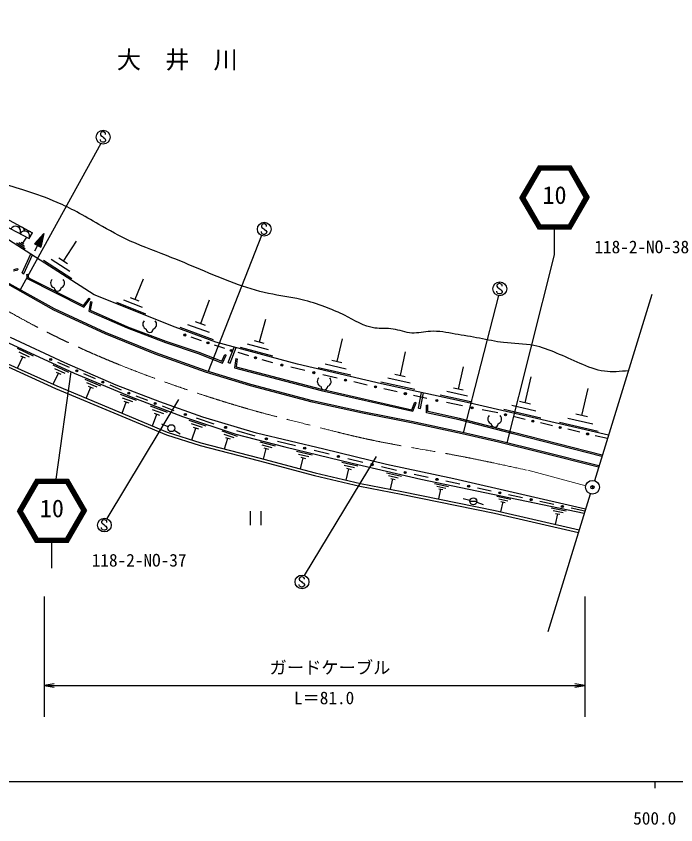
# Model space of a CAD drawing. Units: millimetres, scale not verified. Extents: x -60102783 to 680000, y -72987750 to 380000.
# Drawn here: x 475576 to 571056, y 198715 to 315655 of the extents above; entities that cross this region are included whole.
import ezdxf
from ezdxf.enums import TextEntityAlignment as Align

# ---------------------------------------------------------------- set-up
doc = ezdxf.new("R2010")
doc.units = ezdxf.units.MM
doc.header["$LTSCALE"] = 1000
doc.header["$PDMODE"] = 32
doc.header["$PDSIZE"] = 500
doc.linetypes.add('CHAIN', pattern=[18.5, 12, -1.5, 3.5, -1.5])
for name, color, linetype, lineweight in [('M-BGD', 7, 'Continuous', 25), ('M-BMK', 2, 'CHAIN', 13), ('M-BMK-SRVR', 3, 'Continuous', 25), ('M-STR-HTXT', 7, 'Continuous', 13), ('M-STR-STR3', 7, 'Continuous', 25), ('M-STR-STRC', 7, 'Continuous', 25), ('M-TTL-BAND', 7, 'Continuous', 25)]:
    doc.layers.add(name, color=color, linetype=linetype, lineweight=lineweight)
doc.layers.add('M-OTRS', color=6, linetype='Continuous')
doc.styles.add('ＭＳ ゴシック', font='')
doc.styles.get('ＭＳ ゴシック').set_extended_font_data('MS Gothic')

# ---------------------------------------------------------------- blocks, each defined once
blk = doc.blocks.new('open_arrow')
at = {"color": 0, "linetype": 'Continuous', "lineweight": -2}
blk.add_lwpolyline([(7.5, 1.25), (0, 0), (7.5, -1.25)], dxfattribs=at)

msp = doc.modelspace()

# ---------------------------------------------------------------- linework, layer by layer
at = {"layer": 'M-BGD'}
for p, q in [((460320, 293917), (477951, 284312)), ((461749, 291803), (477442, 283494)), ((477442, 283494), (477951, 284312)), ((479561, 284210), (478218, 282728)), ((478274, 281705), (479561, 284210)), ((479561, 284210), (479139, 282255)), ((479526, 284172), (479550, 284159)), ((486864, 275360), (474469, 283333)), ((477052, 283707), (476482, 282817)), ((478483, 283021), (479222, 282642)), ((478518, 283059), (479233, 282692)), ((478553, 283098), (479244, 282743)), ((478587, 283136), (479255, 282793)), ((478622, 283174), (479266, 282844)), ((478657, 283213), (479277, 282895)), ((478692, 283251), (479287, 282945)), ((478726, 283289), (479298, 282996)), ((478761, 283328), (479309, 283046)), ((478796, 283366), (479320, 283097)), ((478831, 283405), (479331, 283148)), ((478865, 283443), (479342, 283198)), ((478900, 283481), (479353, 283249)), ((478935, 283520), (479364, 283299)), ((478970, 283558), (479375, 283350)), ((479004, 283596), (479386, 283401)), ((479039, 283635), (479397, 283451)), ((479074, 283673), (479408, 283502)), ((479109, 283711), (479419, 283552)), ((479143, 283750), (479429, 283603)), ((479178, 283788), (479440, 283654)), ((479213, 283826), (479451, 283704)), ((479248, 283865), (479462, 283755)), ((479282, 283903), (479473, 283805)), ((479317, 283942), (479484, 283856)), ((479352, 283980), (479495, 283906)), ((479387, 284018), (479506, 283957)), ((479422, 284057), (479517, 284008)), ((479456, 284095), (479528, 284058)), ((479491, 284133), (479539, 284109)), ((484252, 283137), (482382, 280237)), ((476872, 282027), (475602, 282847)), ((476772, 282367), (475952, 282897)), ((476672, 282697), (476292, 282937)), ((478218, 282728), (479139, 282255)), ((478240, 282752), (479146, 282287)), ((478275, 282791), (479156, 282338)), ((478309, 282829), (479167, 282389)), ((478344, 282868), (479178, 282439)), ((478379, 282906), (479189, 282490)), ((478414, 282944), (479200, 282540)), ((478448, 282983), (479211, 282591)), ((476430, 278542), (477680, 281268)), ((476703, 278417), (477953, 281143)), ((483652, 277657), (479512, 280327)), ((483332, 278747), (480642, 280487)), ((483002, 279837), (481762, 280637)), ((475203, 278808), (475817, 278974)), ((475234, 279023), (475765, 279167)), ((475765, 279167), (475817, 278974)), ((476430, 278542), (476703, 278417)), ((477083, 278298), (477280, 278327)), ((477280, 278327), (477354, 277829)), ((481046, 273153), (473190, 277504)), ((481137, 273331), (473286, 277680)), ((477083, 278298), (477172, 277697)), ((477172, 277697), (485395, 273569)), ((477354, 277829), (485335, 273823)), ((493942, 277627), (492762, 274677)), ((485335, 273823), (486136, 274890)), ((486136, 274890), (486296, 274770)), ((498588, 270671), (486864, 275360)), ((493392, 274427), (492132, 274927)), ((485395, 273569), (486296, 274770)), ((486332, 274370), (486073, 273014)), ((486529, 274332), (486299, 273133)), ((486332, 274370), (486529, 274332)), ((494362, 272577), (490152, 274257)), ((493882, 273507), (491142, 274597)), ((503502, 274577), (502272, 271187)), ((488440, 269725), (481046, 273153)), ((488520, 269909), (481137, 273331)), ((486073, 273014), (491637, 270564)), ((486299, 273133), (491713, 270749)), ((502992, 270927), (501542, 271447)), ((511662, 271787), (510772, 268527)), ((491637, 270564), (497173, 268488)), ((491713, 270749), (497240, 268676)), ((504484, 268527), (498588, 270671)), ((504162, 268857), (499322, 270617)), ((503582, 269897), (500432, 271037)), ((482612, 265533), (474751, 269173)), ((495719, 266798), (488440, 269725)), ((495790, 266985), (488520, 269909)), ((502407, 268728), (500918, 269234)), ((522742, 268997), (521982, 265697)), ((474468, 268430), (483963, 264026)), ((497173, 268488), (501930, 266873)), ((497240, 268676), (501999, 267061)), ((505757, 267589), (504268, 268095)), ((516275, 265311), (504484, 268527)), ((506281, 265583), (507107, 267811)), ((512102, 267407), (509062, 268237)), ((511472, 268327), (510072, 268717)), ((475702, 267637), (478052, 266547)), ((475952, 267097), (477482, 266387)), ((502998, 264179), (495719, 266798)), ((503060, 264369), (495790, 266985)), ((501930, 266873), (505448, 265489)), ((501999, 267061), (505344, 265745)), ((505344, 265745), (505784, 266725)), ((505448, 265489), (505967, 266643)), ((505784, 266725), (505967, 266643)), ((506563, 265479), (507397, 267732)), ((509241, 266550), (507692, 267012)), ((512722, 266487), (508052, 267757)), ((531902, 267137), (531142, 263677)), ((473952, 265574), (481441, 262197)), ((475792, 264747), (476552, 266387)), ((476202, 266547), (476902, 266227)), ((483300, 264833), (481625, 265563)), ((490050, 262315), (482612, 265533)), ((506281, 265583), (506563, 265479)), ((507360, 266136), (507202, 264794)), ((507360, 266136), (507559, 266112)), ((507559, 266112), (507421, 264944)), ((512724, 265512), (511176, 265973)), ((522692, 265527), (521272, 265857)), ((473773, 265216), (481282, 261830)), ((480872, 265237), (483162, 264177)), ((481112, 264707), (482602, 264027)), ((509561, 262408), (503060, 264369)), ((507202, 264794), (519729, 261535)), ((507421, 264944), (519776, 261729)), ((517381, 264406), (515311, 264898)), ((528469, 262497), (516275, 265311)), ((524012, 263727), (519292, 264817)), ((523352, 264627), (520282, 265337)), ((540272, 264947), (539562, 261717)), ((480952, 262417), (481702, 264027)), ((481352, 264177), (482042, 263867)), ((483963, 264026), (492221, 260586)), ((487070, 263192), (485394, 263921)), ((485502, 263167), (487782, 262217)), ((509506, 262215), (502998, 264179)), ((522037, 263301), (519968, 263792)), ((532592, 262577), (529372, 263287)), ((531882, 263507), (530402, 263837)), ((550092, 263487), (549222, 259737)), ((481441, 262197), (490449, 258427)), ((485692, 260417), (486362, 262017)), ((485762, 262667), (487242, 262047)), ((486012, 262157), (486702, 261867)), ((490839, 261550), (489164, 262280)), ((496380, 259889), (490050, 262315)), ((518441, 259828), (509506, 262215)), ((518488, 260022), (509561, 262408)), ((526370, 262318), (524444, 262755)), ((533292, 261647), (528342, 262727)), ((541265, 259683), (528469, 262497)), ((481282, 261830), (490294, 258058)), ((490622, 260977), (492932, 260107)), ((519729, 261535), (532989, 258516)), ((519776, 261729), (532864, 258749)), ((530702, 261336), (528776, 261772)), ((535034, 260353), (533109, 260790)), ((533811, 258979), (534238, 261228)), ((534106, 258923), (534533, 261172)), ((541562, 259827), (536952, 260837)), ((540912, 260697), (537912, 261357)), ((540252, 261567), (538872, 261867)), ((558322, 261827), (557412, 257917)), ((490902, 260477), (492402, 259917)), ((490902, 258237), (491522, 259847)), ((491172, 259977), (491862, 259717)), ((492221, 260586), (499653, 257765)), ((494647, 260068), (492954, 260727)), ((502605, 257673), (496380, 259889)), ((525681, 258249), (518441, 259828)), ((525722, 258444), (518488, 260022)), ((532864, 258749), (533276, 259830)), ((532989, 258516), (533463, 259759)), ((533276, 259830), (533463, 259759)), ((540160, 259315), (537882, 259776)), ((561296, 255040), (541265, 259683)), ((550022, 259547), (548422, 259927)), ((494992, 259317), (497452, 258387)), ((495282, 258787), (496882, 258187)), ((498454, 258586), (496762, 259245)), ((532808, 257020), (525722, 258444)), ((533811, 258979), (534106, 258923)), ((534964, 259418), (535164, 259452)), ((534964, 258302), (534964, 259418)), ((535164, 258464), (535164, 259452)), ((539745, 257485), (535164, 258464)), ((545285, 258276), (543007, 258738)), ((551522, 257507), (546172, 258757)), ((550772, 258527), (547302, 259347)), ((490294, 258058), (497312, 255114)), ((490449, 258427), (497449, 255490)), ((495292, 256397), (495942, 258117)), ((495572, 258257), (496312, 257977)), ((499653, 257765), (507359, 255218)), ((504245, 256671), (501671, 257522)), ((510360, 255352), (502605, 257673)), ((532767, 256824), (525681, 258249)), ((539698, 257290), (534964, 258302)), ((547500, 255235), (539698, 257290)), ((547550, 255429), (539745, 257485)), ((549251, 257350), (547489, 257761)), ((559042, 256657), (555402, 257497)), ((558252, 257717), (556572, 258107)), ((497572, 256267), (496642, 256637)), ((500592, 257247), (503052, 256427)), ((500902, 256737), (502502, 256207)), ((501212, 256217), (501952, 255977)), ((540123, 255245), (532767, 256824)), ((540166, 255440), (532808, 257020)), ((553218, 256423), (551455, 256835)), ((559822, 255587), (554222, 256887)), ((497312, 255114), (502185, 253588)), ((497449, 255490), (502296, 253972)), ((498452, 255807), (499302, 255277)), ((501012, 254377), (501582, 256097)), ((505332, 255677), (507562, 254937)), ((505612, 255217), (507062, 254737)), ((507359, 255218), (514447, 253361)), ((510173, 254938), (507539, 255708)), ((520119, 253031), (510360, 255352)), ((545399, 254051), (540123, 255245)), ((545445, 254245), (540166, 255440)), ((560342, 251957), (547500, 255235)), ((560392, 252151), (547550, 255429)), ((557184, 255496), (555421, 255908)), ((561151, 254570), (559388, 254982)), ((502296, 253972), (510716, 251769)), ((505712, 253077), (506232, 254637)), ((505892, 254747), (506562, 254527)), ((510842, 254097), (513052, 253517)), ((515984, 253514), (513401, 254147)), ((551407, 252549), (545399, 254051)), ((551455, 252743), (545445, 254245)), ((502185, 253588), (510614, 251383)), ((511142, 253667), (512582, 253287)), ((511372, 251597), (511782, 253147)), ((511442, 253227), (512112, 253057)), ((514447, 253361), (524218, 251021)), ((516132, 252747), (518432, 252197)), ((520858, 252320), (518692, 252851)), ((529193, 250815), (520119, 253031)), ((559927, 250616), (551455, 252743)), ((510716, 251769), (518842, 249616)), ((516452, 252307), (517952, 251957)), ((516732, 250177), (517122, 251787)), ((516772, 251867), (517462, 251707)), ((525732, 251126), (523566, 251657)), ((559868, 250425), (551407, 252549)), ((510614, 251383), (518746, 249227)), ((522732, 251167), (525042, 250617)), ((523052, 250727), (524562, 250367)), ((523372, 250277), (524072, 250117)), ((524218, 251021), (534127, 248681)), ((530606, 249932), (528440, 250463)), ((538900, 248758), (529193, 250815)), ((518746, 249227), (525318, 247707)), ((518842, 249616), (525402, 248098)), ((523332, 248577), (523722, 250197)), ((529182, 249637), (531332, 249137)), ((529482, 249227), (530882, 248907)), ((535211, 248945), (533164, 249384)), ((525402, 248098), (531374, 246923)), ((529752, 247237), (530112, 248747)), ((529782, 248817), (530432, 248667)), ((534127, 248681), (544586, 246548)), ((536142, 248067), (538162, 247647)), ((539815, 247959), (537769, 248397)), ((557998, 244382), (538900, 248758)), ((525318, 247707), (531296, 246531)), ((531374, 246923), (544885, 244182)), ((536442, 247697), (537752, 247417)), ((536732, 247317), (537332, 247187)), ((536742, 245837), (537032, 247257)), ((544336, 246982), (542327, 247416)), ((531296, 246531), (544800, 243791)), ((541262, 245627), (540292, 245857)), ((544586, 246548), (557809, 243771)), ((545152, 246227), (547182, 245797)), ((545442, 245847), (546762, 245567)), ((548856, 246006), (546847, 246440)), ((541252, 245503), (542252, 245503)), ((542232, 245357), (543182, 245047)), ((545732, 245467), (546342, 245337)), ((545742, 243987), (546042, 245407)), ((553376, 245030), (551367, 245464)), ((553002, 244577), (555182, 244117)), ((557897, 244054), (555888, 244488)), ((509478, 242052), (509478, 244052)), ((510978, 244052), (510978, 242052)), ((544800, 243791), (556979, 240988)), ((544885, 244182), (557069, 241378)), ((553312, 244167), (554732, 243877)), ((553622, 243757), (554282, 243627)), ((553632, 242167), (553952, 243697))]:
    msp.add_line(p, q, dxfattribs=at)
for centre, radius in [((499988, 269550), 150), ((499988, 269550), 100), ((499988, 269550), 50), ((503337, 268411), 150), ((503337, 268411), 100), ((503337, 268411), 50), ((506725, 267300), 150), ((506725, 267300), 100), ((506725, 267300), 50), ((480578, 266019), 150), ((480578, 266019), 100), ((480578, 266019), 50), ((510208, 266262), 150), ((510208, 266262), 100), ((510208, 266262), 50), ((484347, 264377), 150), ((484347, 264377), 100), ((484347, 264377), 50), ((514018, 265205), 150), ((514018, 265205), 100), ((514018, 265205), 50), ((518674, 264099), 150), ((518674, 264099), 100), ((518674, 264099), 50), ((523241, 263028), 150), ((523241, 263028), 100), ((488117, 262736), 150), ((488117, 262736), 100), ((488117, 262736), 50), ((523241, 263028), 50), ((527573, 262045), 150), ((527573, 262045), 100), ((527573, 262045), 50), ((491897, 261138), 150), ((491897, 261138), 100), ((491897, 261138), 50), ((531905, 261063), 150), ((531905, 261063), 100), ((531905, 261063), 50), ((495704, 259657), 150), ((495704, 259657), 100), ((495704, 259657), 50), ((536458, 260065), 150), ((536458, 260065), 100), ((536458, 260065), 50), ((541583, 259026), 150), ((541583, 259026), 100), ((541583, 259026), 50), ((500063, 258054), 150), ((500063, 258054), 100), ((500063, 258054), 50), ((546387, 258019), 150), ((546387, 258019), 100), ((546387, 258019), 50), ((498037, 256077), 500), ((505892, 256190), 150), ((505892, 256190), 100), ((505892, 256190), 50), ((550353, 257092), 150), ((550353, 257092), 100), ((550353, 257092), 50), ((554320, 256166), 150), ((554320, 256166), 100), ((554320, 256166), 50), ((558286, 255239), 150), ((558286, 255239), 100), ((558286, 255239), 50), ((511787, 254543), 150), ((511787, 254543), 100), ((511787, 254543), 50), ((517338, 253183), 150), ((517338, 253183), 100), ((517338, 253183), 50), ((522212, 251989), 150), ((522212, 251989), 100), ((522212, 251989), 50), ((527086, 250794), 150), ((527086, 250794), 100), ((527086, 250794), 50), ((531885, 249658), 150), ((531885, 249658), 100), ((531885, 249658), 50), ((536490, 248671), 150), ((536490, 248671), 100), ((536490, 248671), 50), ((541071, 247687), 150), ((541071, 247687), 100), ((541071, 247687), 50), ((545591, 246711), 150), ((545591, 246711), 100), ((545591, 246711), 50), ((541752, 245503), 500), ((550112, 245735), 150), ((550112, 245735), 100), ((550112, 245735), 50), ((554632, 244759), 150), ((554632, 244759), 100), ((554632, 244759), 50)]:
    msp.add_circle(centre, radius, dxfattribs=at)
for centre, radius, start, end in [((475481, 284533), 740, 332.10273, 152.10273), ((476129, 284450), 740, 9.92513, 108.91458), ((476788, 283840), 740, 332.10273, 152.10273), ((477437, 283757), 740, 69.16507, 108.91458), ((481291, 277072), 727, 135.79576, 252.2769), ((481848, 277072), 727, 287.7231, 44.20424), ((481570, 276380), 500, 180.00008, 359.99992), ((494625, 271106), 727, 135.79576, 252.2769), ((495182, 271106), 727, 287.7231, 44.20424), ((494904, 270413), 500, 180.00008, 359.99992), ((519885, 262833), 727, 135.79576, 252.2769), ((520442, 262833), 727, 287.7231, 44.20424), ((520164, 262140), 500, 180.00008, 359.99992), ((544558, 257399), 727, 135.79576, 252.2769), ((545115, 257399), 727, 287.7231, 44.20424), ((544836, 256706), 500, 180.00008, 359.99992)]:
    msp.add_arc(centre, radius, start, end, dxfattribs=at)
msp.add_open_spline([(564188, 264384), (563019, 264266), (561849, 264148), (560714, 264305), (559502, 264472), (558329, 264954), (557186, 265449), (556047, 265943), (554938, 266450), (553800, 266927), (552732, 267376), (551639, 267798), (550510, 268024), (549076, 268312), (547584, 268284), (546123, 268453), (544951, 268589), (543799, 268852), (542642, 269073), (541471, 269297), (540295, 269480), (539114, 269693), (537928, 269907), (536737, 270153), (535537, 270074), (534644, 270016), (533745, 269777), (532867, 269836), (531957, 269897), (531069, 270277), (530149, 270408), (529263, 270535), (528348, 270431), (527479, 270551), (525930, 270765), (524528, 271690), (523092, 272411), (522291, 272813), (521480, 273151), (520656, 273470), (519582, 273886), (518486, 274269), (517368, 274550), (515835, 274934), (514259, 275125), (512707, 275433), (511024, 275766), (509369, 276237), (507751, 276807), (506089, 277392), (504467, 278082), (502844, 278769), (501264, 279439), (499683, 280105), (498085, 280732), (496082, 281517), (494051, 282240), (492099, 283136), (490538, 283853), (489026, 284681), (487536, 285541), (486475, 286152), (485425, 286780), (484346, 287356), (483417, 287852), (482467, 288311), (481500, 288730), (480028, 289368), (478516, 289913), (476986, 290398), (475748, 290791), (474499, 291144), (473257, 291527), (471981, 291920), (470714, 292343), (469479, 292852), (468072, 293431), (466707, 294122), (465406, 294912), (464495, 295466), (463614, 296069), (462708, 296630), (460976, 297700), (459148, 298614), (457409, 299672), (455999, 300529), (454647, 301482), (453287, 302420), (452200, 303169), (451108, 303909), (450039, 304679), (448782, 305583), (447557, 306528), (446327, 307474), (445357, 308221), (444384, 308967), (443338, 309595), (442581, 310050), (441786, 310442), (440976, 310801), (440016, 311226), (439036, 311604), (438036, 311909), (436316, 312435), (434535, 312747), (432781, 313163), (431119, 313557), (429481, 314044), (427816, 314416), (426583, 314692), (425336, 314904), (424104, 315187), (423479, 315331), (422857, 315493), (422236, 315655)], degree=3, knots=[0, 0, 0, 0, 1, 1, 1, 2, 2, 2, 3, 3, 3, 4, 4, 4, 5, 5, 5, 6, 6, 6, 7, 7, 7, 8, 8, 8, 9, 9, 9, 10, 10, 10, 11, 11, 11, 12, 12, 12, 13, 13, 13, 14, 14, 14, 15, 15, 15, 16, 16, 16, 17, 17, 17, 18, 18, 18, 19, 19, 19, 20, 20, 20, 21, 21, 21, 22, 22, 22, 23, 23, 23, 24, 24, 24, 25, 25, 25, 26, 26, 26, 27, 27, 27, 28, 28, 28, 29, 29, 29, 30, 30, 30, 31, 31, 31, 32, 32, 32, 33, 33, 33, 34, 34, 34, 35, 35, 35, 36, 36, 36, 37, 37, 37, 38, 38, 38, 38], dxfattribs=at)
at = {"layer": 'M-BMK'}
msp.add_line((549626, 249981), (558010, 247747), dxfattribs=at)
msp.add_open_spline([(468264, 276586), (471568, 274624), (474873, 272663), (478271, 270874), (482542, 268625), (486960, 266649), (491451, 264872), (495220, 263381), (499040, 262030), (502893, 260778), (505678, 259873), (508481, 259020), (511306, 258254), (513485, 257663), (515678, 257125), (517868, 256571), (520872, 255812), (523870, 255025), (526898, 254384), (530689, 253582), (534527, 253009), (538340, 252309), (542119, 251616), (545872, 250798), (549626, 249981)], degree=3, knots=[0, 0, 0, 0, 1, 1, 1, 2, 2, 2, 3, 3, 3, 4, 4, 4, 5, 5, 5, 6, 6, 6, 7, 7, 7, 8, 8, 8, 8], dxfattribs=at)
at = {"layer": 'M-BMK-SRVR'}
for p, q in [((567602, 275417), (559266, 248480)), ((558667, 246545), (552508, 226641))]:
    msp.add_line(p, q, dxfattribs=at)
msp.add_circle((558987, 247530), 1000, dxfattribs=at)
at = {"layer": 'M-OTRS'}
msp.add_point((558982, 247533), dxfattribs=at)
at = {"layer": 'M-STR-STR3'}
for p, q in [((479612, 231751), (479612, 214337)), ((557897, 231751), (557897, 214337)), ((479612, 218848), (557897, 218848))]:
    msp.add_line(p, q, dxfattribs=at)
at = {"layer": 'M-STR-STRC'}
for p, q in [((487892, 298862), (487768, 298678)), ((487768, 298678), (487771, 298546)), ((487771, 298546), (487834, 298417)), ((487834, 298417), (488089, 298235)), ((488084, 298928), (487892, 298862)), ((488205, 298925), (488084, 298928)), ((488089, 298235), (488218, 298104)), ((488455, 298807), (488205, 298925)), ((488519, 298675), (488455, 298807)), ((488519, 298546), (488519, 298675)), ((487824, 297229), (476162, 276087)), ((487771, 297698), (487768, 297819)), ((487810, 297596), (487771, 297698)), ((487894, 297485), (487810, 297596)), ((488081, 297424), (487894, 297485)), ((488216, 297424), (488081, 297424)), ((488316, 297453), (488216, 297424)), ((488218, 298104), (488397, 297988)), ((488458, 297546), (488316, 297453)), ((488397, 297988), (488524, 297788)), ((488519, 297677), (488458, 297546)), ((488524, 297788), (488519, 297677)), ((551154, 294036), (548498, 289436)), ((551241, 293886), (548672, 289436)), ((551327, 293736), (548845, 289436)), ((551414, 293586), (549018, 289436)), ((551154, 294036), (555847, 294036)), ((551241, 293886), (555760, 293886)), ((551327, 293736), (555674, 293736)), ((551414, 293586), (555587, 293586)), ((555587, 293586), (557983, 289436)), ((555674, 293736), (558156, 289436)), ((555760, 293886), (558330, 289436)), ((555847, 294036), (558503, 289436)), ((551501, 293436), (549191, 289436)), ((551501, 293436), (555501, 293436)), ((555501, 293436), (557810, 289436)), ((551154, 284836), (548498, 289436)), ((551241, 284986), (548672, 289436)), ((551327, 285136), (548845, 289436)), ((551414, 285286), (549018, 289436)), ((551501, 285436), (549191, 289436)), ((555501, 285436), (557810, 289436)), ((555587, 285286), (557983, 289436)), ((555674, 285136), (558156, 289436)), ((555760, 284986), (558330, 289436)), ((555847, 284836), (558503, 289436)), ((511203, 285542), (511079, 285357)), ((511079, 285357), (511082, 285226)), ((511395, 285607), (511203, 285542)), ((511516, 285605), (511395, 285607)), ((511766, 285486), (511516, 285605)), ((511830, 285355), (511766, 285486)), ((511830, 285226), (511830, 285355)), ((555501, 285436), (551501, 285436)), ((511082, 284378), (511079, 284499)), ((511082, 285226), (511145, 285097)), ((511121, 284275), (511082, 284378)), ((511206, 284164), (511121, 284275)), ((511145, 285097), (511400, 284915)), ((511400, 284915), (511529, 284783)), ((511529, 284783), (511709, 284667)), ((511769, 284225), (511627, 284133)), ((511709, 284667), (511835, 284467)), ((511830, 284357), (511769, 284225)), ((511835, 284467), (511830, 284357)), ((555847, 284836), (551154, 284836)), ((555760, 284986), (551241, 284986)), ((555674, 285136), (551327, 285136)), ((555587, 285286), (551414, 285286)), ((553451, 284836), (553451, 281136)), ((511092, 283926), (503382, 264272)), ((511393, 284104), (511206, 284164)), ((511527, 284104), (511393, 284104)), ((511627, 284133), (511527, 284104)), ((553451, 281136), (546599, 253957)), ((545288, 276922), (545164, 276738)), ((545164, 276738), (545167, 276606)), ((545167, 276606), (545230, 276477)), ((545230, 276477), (545486, 276296)), ((545480, 276988), (545288, 276922)), ((545602, 276986), (545480, 276988)), ((545486, 276296), (545615, 276164)), ((545852, 276867), (545602, 276986)), ((545615, 276164), (545794, 276048)), ((545794, 276048), (545920, 275848)), ((545915, 276735), (545852, 276867)), ((545915, 276606), (545915, 276735)), ((545379, 275244), (540297, 255410)), ((545167, 275758), (545164, 275879)), ((545206, 275656), (545167, 275758)), ((545291, 275545), (545206, 275656)), ((545478, 275484), (545291, 275545)), ((545612, 275484), (545478, 275484)), ((545712, 275513), (545612, 275484)), ((545854, 275606), (545712, 275513)), ((545915, 275737), (545854, 275606)), ((545920, 275848), (545915, 275737)), ((483500, 264242), (481301, 248725)), ((499077, 260206), (488684, 243006)), ((527678, 251979), (517284, 234779)), ((478406, 248725), (475750, 244125)), ((478492, 248575), (475923, 244125)), ((478579, 248425), (476096, 244125)), ((478665, 248275), (476269, 244125)), ((478752, 248125), (476443, 244125)), ((478406, 248725), (483098, 248725)), ((478492, 248575), (483012, 248575)), ((478579, 248425), (482925, 248425)), ((478665, 248275), (482839, 248275)), ((478752, 248125), (482752, 248125)), ((482752, 248125), (485061, 244125)), ((482839, 248275), (485235, 244125)), ((482925, 248425), (485408, 244125)), ((483012, 248575), (485581, 244125)), ((483098, 248725), (485754, 244125)), ((478406, 239525), (475750, 244125)), ((478492, 239675), (475923, 244125)), ((478579, 239825), (476096, 244125)), ((478665, 239975), (476269, 244125)), ((478752, 240125), (476443, 244125)), ((482752, 240125), (485061, 244125)), ((482839, 239975), (485235, 244125)), ((482925, 239825), (485408, 244125)), ((483012, 239675), (485581, 244125)), ((483098, 239525), (485754, 244125)), ((488066, 242761), (487942, 242576)), ((487942, 242576), (487945, 242445)), ((487945, 242445), (488008, 242316)), ((488008, 242316), (488263, 242134)), ((488258, 242826), (488066, 242761)), ((488379, 242824), (488258, 242826)), ((488263, 242134), (488392, 242002)), ((488629, 242705), (488379, 242824)), ((488693, 242574), (488629, 242705)), ((488693, 242445), (488693, 242574)), ((487945, 241597), (487942, 241718)), ((487984, 241494), (487945, 241597)), ((488069, 241383), (487984, 241494)), ((488255, 241323), (488069, 241383)), ((488390, 241323), (488255, 241323)), ((488490, 241352), (488390, 241323)), ((488392, 242002), (488571, 241886)), ((488632, 241444), (488490, 241352)), ((488571, 241886), (488698, 241686)), ((488693, 241576), (488632, 241444)), ((488698, 241686), (488693, 241576)), ((482925, 239825), (478579, 239825)), ((482839, 239975), (478665, 239975)), ((482752, 240125), (478752, 240125)), ((483098, 239525), (478406, 239525)), ((483012, 239675), (478492, 239675)), ((480703, 239525), (480703, 235826)), ((516666, 234533), (516542, 234349)), ((516542, 234349), (516545, 234217)), ((516545, 234217), (516608, 234088)), ((516608, 234088), (516864, 233906)), ((516858, 234599), (516666, 234533)), ((516979, 234596), (516858, 234599)), ((516864, 233906), (516993, 233775)), ((517230, 234478), (516979, 234596)), ((517293, 234346), (517230, 234478)), ((517293, 234217), (517293, 234346)), ((516545, 233369), (516542, 233490)), ((516584, 233267), (516545, 233369)), ((516669, 233156), (516584, 233267)), ((516856, 233095), (516669, 233156)), ((516990, 233095), (516856, 233095)), ((517090, 233124), (516990, 233095)), ((516993, 233775), (517172, 233659)), ((517232, 233216), (517090, 233124)), ((517172, 233659), (517298, 233459)), ((517293, 233348), (517232, 233216)), ((517298, 233459), (517293, 233348))]:
    msp.add_line(p, q, dxfattribs=at)
for centre in [(488175, 298165), (511486, 284845), (545572, 276225), (488349, 242064), (516950, 233836)]:
    msp.add_circle(centre, 1000, dxfattribs=at)
at = {"layer": 'M-TTL-BAND'}
for p, q in [((40000, 205000), (579000, 205000)), ((568000, 205000), (568000, 204000))]:
    msp.add_line(p, q, dxfattribs=at)

# ---------------------------------------------------------------- block references
at = {"layer": 'M-STR-STR3', "xscale": 193, "yscale": 193}
msp.add_blockref('open_arrow', (479612, 218848), dxfattribs=at)
at = {"layer": 'M-STR-STR3', "xscale": 193, "yscale": 193, "rotation": 180}
msp.add_blockref('open_arrow', (557897, 218848), dxfattribs=at)

# ---------------------------------------------------------------- texts
at = {"layer": 'M-STR-HTXT', "style": 'ＭＳ ゴシック'}
msp.add_text('大\u3000井\u3000川', height=2566, dxfattribs=at).set_placement((490150, 307309), align=Align.BOTTOM_LEFT)
at = {"layer": 'M-STR-STR3', "style": 'ＭＳ ゴシック'}
for s, p in [('ガードケーブル', (512243, 219990)), ('L＝81.0', (515772, 215605))]:
    msp.add_text(s, height=1833, dxfattribs=at).set_placement(p, align=Align.BOTTOM_LEFT)
at = {"layer": 'M-STR-STRC', "style": 'ＭＳ ゴシック'}
for s, height, p in [('10', 2566, (551751, 287736)), ('118-2-NO-38', 1833, (559266, 280823)), ('10', 2566, (479002, 242425)), ('118-2-NO-37', 1833, (486517, 235513))]:
    msp.add_text(s, height=height, dxfattribs=at).set_placement(p, align=Align.BOTTOM_LEFT)
at = {"layer": 'M-TTL-BAND', "style": 'ＭＳ ゴシック'}
msp.add_text('500.0', height=1833, dxfattribs=at).set_placement((568000, 198195), align=Align.BOTTOM_CENTER)

doc.saveas('drawing.dxf')
